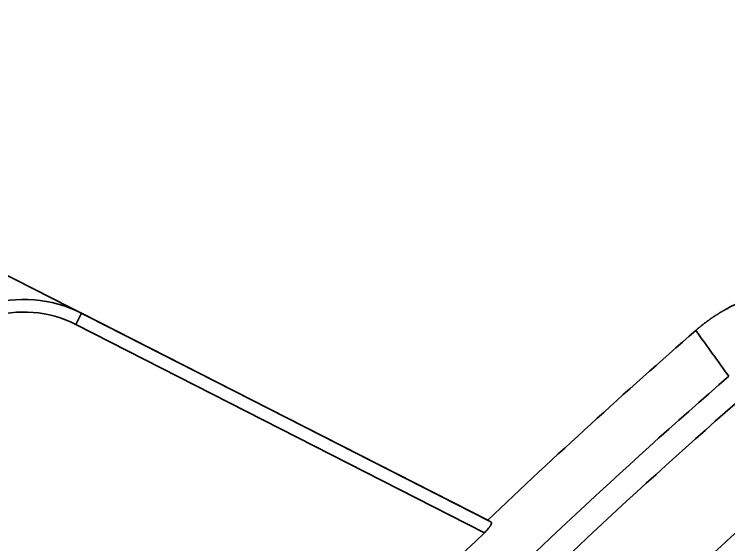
# Model space of a CAD drawing. Header units: millimetres. Extents: x -398 to 1086, y 978 to 1718.
# Drawn here: x 565.69 to 594.02, y 1600.77 to 1621.79 of the extents above; entities that cross this region are included whole.
import ezdxf

# ---------------------------------------------------------------- set-up
doc = ezdxf.new("R2010")
doc.units = ezdxf.units.MM
doc.layers.add('20', color=7, linetype='Continuous', true_color=0xffffff)

msp = doc.modelspace()

# ---------------------------------------------------------------- linework, layer by layer
at = {"layer": '20', "color": 7, "linetype": 'Continuous', "lineweight": 35}
for p, q in [((584.466, 1601.736), (547.606, 1620.507)), ((568.353, 1609.942), (568.126, 1609.497)), ((568.353, 1609.942), (584.594, 1601.671)), ((568.126, 1609.497), (584.336, 1601.241))]:
    msp.add_line(p, q, dxfattribs=at)
for centre, radius, start, end in [((758.426, 1419.177), 202.61, 0, 180), ((758.426, 1419.177), 201.12, 0, 180), ((566.084, 1605.487), 5, 63.0121, 153.0121), ((566.084, 1605.487), 5, 63.0121, 153.0121), ((566.084, 1605.487), 4.5, 63.0121, 153.0121), ((758.426, 1419.177), 252.17, 131.08098, 133.6183), ((758.426, 1419.177), 249.948, 131.12793, 138.87207), ((758.426, 1419.177), 248.955, 131.12793, 138.87207), ((758.426, 1419.177), 245.118, 131.12793, 138.87207), ((758.426, 1419.177), 251.902, 133.71738, 137.29543)]:
    msp.add_arc(centre, radius, start, end, dxfattribs=at)
for points, knots in [([(603.073, 1608.451), (603.056, 1608.471), (603.021, 1608.512), (602.968, 1608.573), (602.915, 1608.633), (602.862, 1608.691), (602.808, 1608.749), (602.754, 1608.806), (602.7, 1608.861), (602.645, 1608.916), (602.591, 1608.97), (602.536, 1609.023), (602.481, 1609.074), (602.425, 1609.125), (602.37, 1609.175), (602.315, 1609.224), (602.259, 1609.271), (602.204, 1609.318), (602.149, 1609.364), (602.093, 1609.409), (601.96, 1609.515), (601.745, 1609.675), (601.442, 1609.878), (601.134, 1610.062), (600.818, 1610.23), (600.493, 1610.384), (600.159, 1610.522), (599.821, 1610.642), (599.363, 1610.782), (598.778, 1610.914), (598.062, 1611.004), (597.341, 1611.026), (596.742, 1610.985), (596.268, 1610.919), (595.917, 1610.852), (595.566, 1610.768), (595.222, 1610.667), (594.884, 1610.549), (594.551, 1610.415), (594.221, 1610.262), (593.994, 1610.142), (593.868, 1610.071), (593.838, 1610.055), (593.809, 1610.038), (593.78, 1610.021), (593.751, 1610.003), (593.721, 1609.986), (593.692, 1609.968), (593.663, 1609.95), (593.633, 1609.932), (593.604, 1609.914), (593.574, 1609.895), (593.545, 1609.877), (593.515, 1609.858), (593.485, 1609.838), (593.456, 1609.819), (593.426, 1609.799), (593.396, 1609.779), (593.367, 1609.759), (593.337, 1609.739), (593.307, 1609.718), (593.278, 1609.697), (593.248, 1609.676), (593.218, 1609.655), (593.189, 1609.633), (593.159, 1609.612), (593.13, 1609.59), (593.1, 1609.568), (593.07, 1609.545), (593.041, 1609.522), (593.011, 1609.5), (592.982, 1609.477), (592.952, 1609.453), (592.923, 1609.43), (592.894, 1609.406), (592.864, 1609.382), (592.835, 1609.358), (592.806, 1609.333), (592.777, 1609.308), (592.748, 1609.284), (592.729, 1609.267), (592.719, 1609.258)], [0, 0, 0, 0, 0.006995, 0.013953, 0.020871, 0.027749, 0.034584, 0.041376, 0.048124, 0.054824, 0.061478, 0.068082, 0.074636, 0.081138, 0.087588, 0.093983, 0.100323, 0.106607, 0.112832, 0.118999, 0.125105, 0.157133, 0.188748, 0.219867, 0.250411, 0.281908, 0.31324, 0.344348, 0.375176, 0.437763, 0.500089, 0.562482, 0.625139, 0.655899, 0.68694, 0.718204, 0.749633, 0.780169, 0.81128, 0.842887, 0.874906, 0.877799, 0.880705, 0.883625, 0.886559, 0.889506, 0.892466, 0.895439, 0.898425, 0.901424, 0.904435, 0.907459, 0.910496, 0.913545, 0.916606, 0.919679, 0.922764, 0.92586, 0.928969, 0.932089, 0.93522, 0.938362, 0.941515, 0.94468, 0.947855, 0.95104, 0.954237, 0.957443, 0.96066, 0.963887, 0.967123, 0.970369, 0.973625, 0.976891, 0.980165, 0.983449, 0.986742, 0.990044, 0.993354, 0.996673, 1, 1, 1, 1]), ([(594.025, 1607.449), (593.808, 1607.749), (593.372, 1608.352), (592.937, 1608.956), (592.719, 1609.258)], [0, 0, 0, 0, 0.498318, 1, 1, 1, 1]), ([(584.593, 1601.672), (584.601, 1601.668), (584.607, 1601.661), (584.611, 1601.65), (584.612, 1601.648), (584.613, 1601.643), (584.613, 1601.64), (584.614, 1601.632), (584.613, 1601.626), (584.61, 1601.606), (584.606, 1601.591), (584.591, 1601.557), (584.581, 1601.538), (584.563, 1601.508), (584.557, 1601.497), (584.546, 1601.481), (584.542, 1601.475), (584.534, 1601.464), (584.53, 1601.459), (584.509, 1601.43), (584.491, 1601.407), (584.466, 1601.378), (584.461, 1601.372), (584.45, 1601.36), (584.434, 1601.342), (584.407, 1601.312), (584.384, 1601.288), (584.36, 1601.265), (584.348, 1601.253), (584.336, 1601.241)], [0, 0, 0, 0, 0.125, 0.125, 0.15625, 0.15625, 0.1875, 0.1875, 0.25, 0.25, 0.375, 0.375, 0.5, 0.5, 0.5625, 0.5625, 0.59375, 0.59375, 0.625, 0.625, 0.75, 0.75, 0.78125, 0.78125, 0.8125, 0.875, 0.9375, 0.9375, 1, 1, 1, 1]), ([(584.593, 1601.672), (584.559, 1601.689), (584.526, 1601.706), (584.483, 1601.728), (584.475, 1601.732), (584.466, 1601.736)], [0, 0, 0, 0, 0.7996, 0.7996, 1, 1, 1, 1])]:
    msp.add_open_spline(points, degree=3, knots=knots, dxfattribs=at)

doc.saveas('drawing.dxf')
